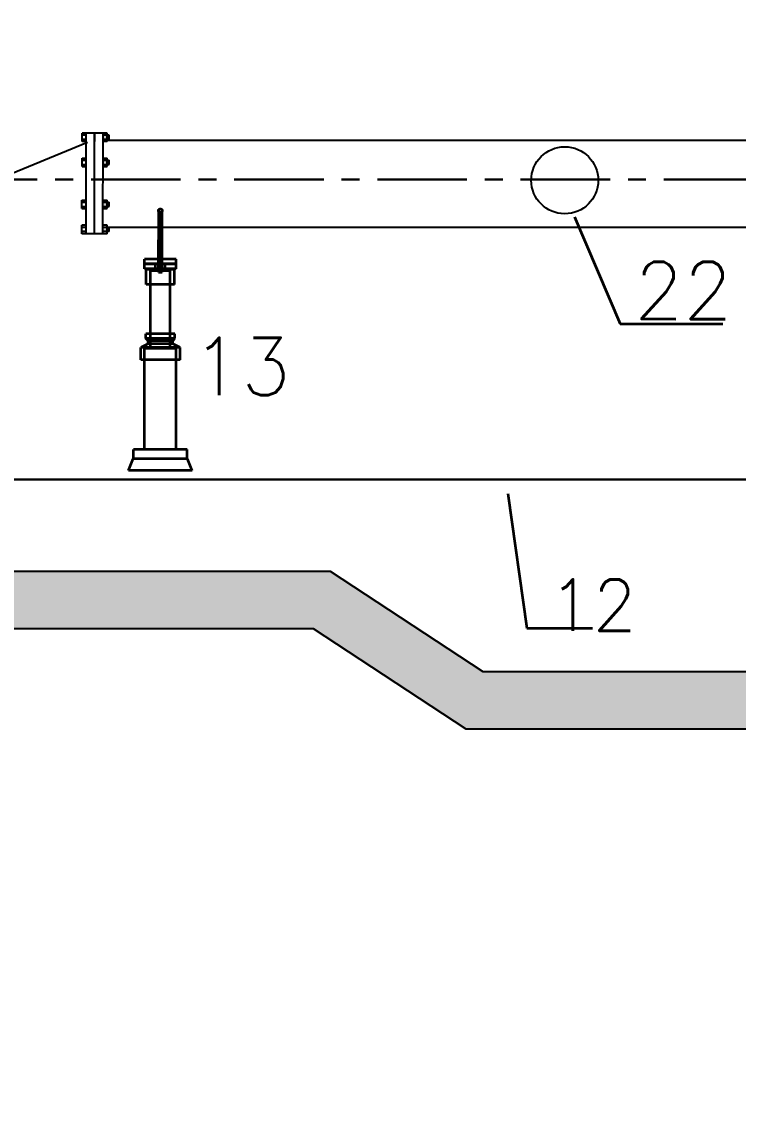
# Model space of a CAD drawing. Header units: inches. Extents: x 191440 to 383551, y 141411 to 284946.
# Drawn here: x 191679.63 to 191684.63, y 141561.84 to 141569.5 of the extents above; entities that cross this region are included whole.
import ezdxf

# ---------------------------------------------------------------- set-up
doc = ezdxf.new("R2010")
doc.units = ezdxf.units.IN
doc.header["$MEASUREMENT"] = 0
for name, pattern in [('C_SOLID_M', [0]), ('CENTER', [2, 1.25, -0.25, 0.25, -0.25]), ('DGN Style 3', [426.72, 304.8, -121.92])]:
    doc.linetypes.add(name, pattern=pattern)
for name, color, linetype in [('Concrete', 7, 'C_SOLID_M'), ('HATCH', 40, 'Continuous'), ('Sanitary', 6, 'Continuous'), ('VP', 7, 'Continuous')]:
    doc.layers.add(name, color=color, linetype=linetype)
for name, color, linetype, lineweight in [('PIPING', 40, 'Continuous', 30), ('WB-SJ3-M-SECTA - M-EQPM-SUPT', 4, 'Continuous', 35), ('WB-SJ3-M-SECTA - P-TW', 7, 'Continuous', 35)]:
    doc.layers.add(name, color=color, linetype=linetype, lineweight=lineweight)
doc.styles.add('ROMANS', font='romans', dxfattribs={"height": 1})
doc.styles.get("Standard").update_dxf_attribs({"font": 'txt.shx', "height": 0.2})
doc.dimstyles.new('osama', dxfattribs={"dimtxt": 50, "dimasz": 45, "dimexe": 0.18, "dimexo": 0.0625, "dimgap": 0.2, "dimtad": 0, "dimdec": 0, "dimzin": 0, "dimdsep": 46, "dimtxsty": 'ROMANS', "dimcen": 0, "dimse1": 1, "dimse2": 1, "dimclrd": 3, "dimclre": 3, "dimclrt": 5, "dimadec": 0, "dimazin": 0, "dimtfac": 0.6, "dimtdec": 0, "dimtmove": 2, "dimatfit": 3, "dimfxl": 1, "dimtolj": 1, "dimtzin": 0, "dimarcsym": 0})

# ---------------------------------------------------------------- blocks, each defined once
blk = doc.blocks.new('FLANGE')
h = blk.add_hatch(color=256)
h.dxf.hatch_style = 1
h.paths.add_polyline_path([(2834.8568, 2262.3253), (2834.8643, 2262.3253), (2834.8643, 2262.3178), (2834.8568, 2262.3178)])
h.paths.add_polyline_path([(2834.8568, 2262.2728), (2834.8568, 2262.2803), (2834.8643, 2262.2803), (2834.8643, 2262.2728)])
h.paths.add_polyline_path([(2834.8568, 2262.3928), (2834.8568, 2262.4003), (2834.8643, 2262.4003), (2834.8643, 2262.3928)])
h.paths.add_polyline_path([(2834.8568, 2262.4378), (2834.8568, 2262.4453), (2834.8643, 2262.4453), (2834.8643, 2262.4378)])
h = blk.add_hatch(color=256)
h.dxf.hatch_style = 1
h.paths.add_polyline_path([(2834.8943, 2262.2691), (2834.8943, 2262.2728), (2834.9018, 2262.2728), (2834.9018, 2262.2691)])
h.paths.add_polyline_path([(2834.8943, 2262.2803), (2834.8943, 2262.2841), (2834.9018, 2262.2841), (2834.9018, 2262.2803)])
h.paths.add_polyline_path([(2834.8943, 2262.3141), (2834.8943, 2262.3178), (2834.9018, 2262.3178), (2834.9018, 2262.3141)])
h.paths.add_polyline_path([(2834.9018, 2262.3291), (2834.9018, 2262.3253), (2834.8943, 2262.3253), (2834.8943, 2262.3291)])
h.paths.add_polyline_path([(2834.9018, 2262.3928), (2834.9018, 2262.3891), (2834.8943, 2262.3891), (2834.8943, 2262.3928)])
h.paths.add_polyline_path([(2834.8943, 2262.4003), (2834.8943, 2262.4041), (2834.9018, 2262.4041), (2834.9018, 2262.4003)])
h.paths.add_polyline_path([(2834.9018, 2262.4378), (2834.9018, 2262.4341), (2834.8943, 2262.4341), (2834.8943, 2262.4378)])
h.paths.add_polyline_path([(2834.9018, 2262.4491), (2834.9018, 2262.4453), (2834.8943, 2262.4453), (2834.8943, 2262.4491)])
for p, q in [((2834.8531, 2262.4453), (2834.8531, 2262.4378)), ((2834.8531, 2262.4453), (2834.8643, 2262.4453)), ((2834.8568, 2262.4491), (2834.8568, 2262.4341)), ((2834.8568, 2262.4491), (2834.8643, 2262.4491)), ((2834.8643, 2262.4491), (2834.8643, 2262.2691)), ((2834.8643, 2262.4491), (2834.8793, 2262.4491)), ((2834.8793, 2262.4491), (2834.8793, 2262.2691)), ((2834.8793, 2262.4491), (2834.8793, 2262.2691)), ((2834.8793, 2262.4491), (2834.8943, 2262.4491)), ((2834.8943, 2262.4491), (2834.8943, 2262.2691)), ((2834.8943, 2262.4491), (2834.9018, 2262.4491)), ((2834.8943, 2262.4453), (2834.9018, 2262.4453)), ((2834.9018, 2262.4491), (2834.9018, 2262.4341)), ((2834.8531, 2262.4378), (2834.8643, 2262.4378)), ((2834.8568, 2262.4341), (2834.8643, 2262.4341)), ((2834.8943, 2262.4378), (2834.9018, 2262.4378)), ((2834.8943, 2262.4341), (2834.9018, 2262.4341)), ((2834.8531, 2262.4003), (2834.8531, 2262.3928)), ((2834.8643, 2262.4003), (2834.8531, 2262.4003)), ((2834.8643, 2262.3928), (2834.8531, 2262.3928)), ((2834.8568, 2262.4041), (2834.8568, 2262.3891)), ((2834.8643, 2262.4041), (2834.8568, 2262.4041)), ((2834.8643, 2262.3891), (2834.8568, 2262.3891)), ((2834.9018, 2262.4041), (2834.8943, 2262.4041)), ((2834.9018, 2262.4003), (2834.8943, 2262.4003)), ((2834.9018, 2262.3928), (2834.8943, 2262.3928)), ((2834.9018, 2262.3891), (2834.8943, 2262.3891)), ((2834.9018, 2262.4041), (2834.9018, 2262.3891)), ((2834.8568, 2262.3291), (2834.8568, 2262.3141)), ((2834.8643, 2262.3291), (2834.8568, 2262.3291)), ((2834.9018, 2262.3291), (2834.8943, 2262.3291)), ((2834.9018, 2262.3291), (2834.9018, 2262.3141)), ((2834.8531, 2262.3253), (2834.8531, 2262.3178)), ((2834.8643, 2262.3253), (2834.8531, 2262.3253)), ((2834.8643, 2262.3178), (2834.8531, 2262.3178)), ((2834.8643, 2262.3141), (2834.8568, 2262.3141)), ((2834.9018, 2262.3253), (2834.8943, 2262.3253)), ((2834.9018, 2262.3178), (2834.8943, 2262.3178)), ((2834.9018, 2262.3141), (2834.8943, 2262.3141)), ((2834.8531, 2262.2803), (2834.8531, 2262.2728)), ((2834.8531, 2262.2803), (2834.8643, 2262.2803)), ((2834.8531, 2262.2728), (2834.8643, 2262.2728)), ((2834.8568, 2262.2841), (2834.8568, 2262.2691)), ((2834.8568, 2262.2841), (2834.8643, 2262.2841)), ((2834.8568, 2262.2691), (2834.8643, 2262.2691)), ((2834.8643, 2262.2691), (2834.8793, 2262.2691)), ((2834.8793, 2262.2691), (2834.8793, 2262.2841)), ((2834.8793, 2262.2691), (2834.8943, 2262.2691)), ((2834.8943, 2262.2841), (2834.9018, 2262.2841)), ((2834.8943, 2262.2803), (2834.9018, 2262.2803)), ((2834.8943, 2262.2728), (2834.9018, 2262.2728)), ((2834.8943, 2262.2691), (2834.9018, 2262.2691)), ((2834.9018, 2262.2841), (2834.9018, 2262.2691))]:
    blk.add_line(p, q)
blk = doc.blocks.new('*U19')
at = {"layer": 'WB-SJ3-M-SECTA - M-EQPM-SUPT', "color": 4, "linetype": 'DGN Style 3', "lineweight": 35}
for p, q in [((75.4, 497.4), (75.4, 578.5)), ((85, 497.4), (85, 578.5))]:
    blk.add_line(p, q, dxfattribs=at)
at = {"layer": 'WB-SJ3-M-SECTA - M-EQPM-SUPT', "linetype": 'DGN Style 3'}
for p, q in [((40.2, 517.7), (40.2, 530.1)), ((40.2, 518.1), (40.2, 530.1)), ((40.2, 530.1), (120.2, 530.1)), ((120.2, 518.1), (120.2, 530.1)), ((120.2, 517.7), (120.2, 530.1)), ((40.2, 505.7), (40.2, 518.1)), ((40.2, 517.7), (120.2, 517.7)), ((40.2, 505.7), (120.2, 505.7)), ((44.8, 466.2), (44.8, 503.9)), ((55.2, 465.1), (55.2, 501)), ((67.7, 505.5), (67.7, 518.1)), ((67.7, 505.5), (77.6, 505.5)), ((80.2, 507.4), (80.2, 518.1)), ((87.7, 505.5), (92.7, 505.5)), ((92.7, 505.5), (92.7, 518.1)), ((105.2, 465.1), (105.2, 501)), ((115.5, 466.2), (115.5, 503.9)), ((120.2, 505.7), (120.2, 518.1)), ((120.2, 505.7), (120.2, 517.7)), ((55.2, 305.6), (55.2, 342.4)), ((105.2, 305.6), (105.2, 342.4)), ((40.2, 277.7), (40.2, 305.6)), ((120.2, 277.7), (120.2, 305.6))]:
    blk.add_line(p, q, dxfattribs=at)
at = {"layer": 'WB-SJ3-M-SECTA - M-EQPM-SUPT'}
for p, q in [((40.2, 518.1), (120.2, 518.1)), ((80.2, 505.5), (80.2, 507.4)), ((43.5, 331.1), (43.5, 342.4)), ((49.2, 325.4), (43.5, 331.1)), ((111.2, 325.4), (116.8, 331.1)), ((116.8, 331.1), (116.8, 342.4)), ((30.7, 308.7), (49.2, 317.4)), ((30.7, 277.7), (30.7, 308.7)), ((49.2, 317.4), (49.2, 325.4)), ((111.2, 317.4), (111.2, 325.4)), ((111.2, 317.4), (129.6, 308.7)), ((129.6, 277.7), (129.6, 308.7)), ((12.7, 28.6), (12.7, 52.5)), ((147.7, 28.6), (147.7, 52.5))]:
    blk.add_line(p, q, dxfattribs=at)
at = {"layer": 'WB-SJ3-M-SECTA - M-EQPM-SUPT', "linetype": 'Continuous'}
for p, q in [((55.2, 342.4), (55.2, 465.1)), ((105.2, 342.4), (105.2, 465.1)), ((40.2, 52.5), (40.2, 277.7)), ((120.2, 52.5), (120.2, 277.7)), ((0, 0), (12.2, 28.6)), ((160.3, 0), (148.1, 28.6))]:
    blk.add_line(p, q, dxfattribs=at)
at = {"layer": 'WB-SJ3-M-SECTA - M-EQPM-SUPT', "color": 4, "linetype": 'DGN Style 3', "lineweight": 35, "flags": 128}
for points in [[(75.4, 578.5), (75.4, 651.8)], [(85, 651.8), (85, 578.5)], [(85, 578.5), (75.4, 578.5)], [(85, 497.4), (75.4, 497.4)]]:
    blk.add_lwpolyline(points, dxfattribs=at)
at = {"layer": 'WB-SJ3-M-SECTA - M-EQPM-SUPT', "linetype": 'DGN Style 3', "flags": 128}
for points in [[(75.4, 530.1), (85, 530.1)], [(40.2, 505.7), (40.2, 505.7), (40.2, 517.7)], [(44.8, 503.9), (115.5, 503.9)], [(55.2, 501), (105.2, 501)], [(92.7, 518.1), (80.2, 518.1), (67.7, 518.1)], [(85, 518.1), (75.4, 518.1)], [(85, 505.5), (75.4, 505.5)], [(44.8, 466.2), (55.2, 466.2)], [(44.8, 466.2), (46.9, 466.2)], [(105.2, 466.2), (115.5, 466.2)], [(43.5, 342.4), (55.2, 342.4)], [(43.5, 331.1), (116.8, 331.1)], [(105.2, 342.4), (116.8, 342.4)], [(30.7, 308.7), (129.6, 308.7)], [(40.2, 305.6), (120.2, 305.6)], [(40.2, 305.6), (55.2, 305.6)], [(49.2, 325.4), (111.2, 325.4)], [(49.2, 317.4), (111.2, 317.4)], [(12.2, 28.6), (12.7, 28.6)], [(12.7, 52.5), (40.2, 52.5)], [(120.2, 52.5), (147.7, 52.5)], [(147.7, 28.6), (148.1, 28.6)], [(0, 0), (160.3, 0)]]:
    blk.add_lwpolyline(points, dxfattribs=at)
at = {"layer": 'WB-SJ3-M-SECTA - M-EQPM-SUPT', "flags": 128}
for points in [[(87.7, 505.5), (80.2, 505.5), (77.6, 505.5)], [(43.5, 342.4), (116.8, 342.4)], [(43.5, 342.4), (43.5, 342.4)], [(43.5, 331.1), (116.8, 331.1)], [(43.5, 331.1), (43.5, 331.1)], [(30.7, 308.7), (129.6, 308.7)], [(30.7, 308.7), (30.7, 308.7)], [(49.2, 325.4), (111.2, 325.4)], [(49.2, 325.4), (49.2, 325.4)], [(49.2, 317.4), (111.2, 317.4)], [(49.2, 317.4), (49.2, 317.4)], [(30.7, 277.7), (129.6, 277.7)], [(30.7, 277.7), (40.2, 277.7)], [(12.7, 52.5), (147.7, 52.5)]]:
    blk.add_lwpolyline(points, dxfattribs=at)
at = {"layer": 'WB-SJ3-M-SECTA - M-EQPM-SUPT', "linetype": 'Continuous', "flags": 128}
for points in [[(46.9, 466.2), (111.7, 466.2)], [(12.2, 28.6), (148.1, 28.6)], [(12.2, 28.6), (12.2, 28.6)]]:
    blk.add_lwpolyline(points, dxfattribs=at)
at = {"layer": 'WB-SJ3-M-SECTA - M-EQPM-SUPT', "color": 4, "linetype": 'DGN Style 3', "lineweight": 35}
for start, end in [(0, 180), (180, 0)]:
    blk.add_arc((80.2, 651.8), 4.8, start, end, dxfattribs=at)
at = {"layer": 'WB-SJ3-M-SECTA - M-EQPM-SUPT', "linetype": 'DGN Style 3'}
blk.add_rational_spline([(80.2, 494.3), (80.2, 534.8), (80.2, 575.4), (80.2, 648.8), (80.2, 648.8), (80.2, 648.8), (80.2, 575.4), (80.2, 534.8), (80.2, 494.3)], [1, 1, 1, 0.707106781187, 1, 0.707106781187, 1, 1, 1], degree=2, knots=[0, 0, 0, 0.333333, 0.333333, 0.5, 0.5, 0.666667, 0.666667, 1, 1, 1], dxfattribs=at)
at = {"layer": 'WB-SJ3-M-SECTA - P-TW', "linetype": 'DGN Style 3', "lineweight": 35}
blk.add_line((76.4, 497.4), (84, 497.4), dxfattribs=at)
blk.add_open_spline([(76.4, 497.4), (76.5, 497.5), (76.6, 497.6), (76.8, 497.8), (76.9, 498), (77.2, 498.2), (77.3, 498.3), (77.5, 498.4), (77.6, 498.5), (77.8, 498.6), (77.8, 498.6), (78.1, 498.8), (78.2, 498.9), (78.5, 499), (78.6, 499), (78.8, 499.1), (78.9, 499.1), (79.2, 499.2), (79.4, 499.2), (79.7, 499.2), (79.8, 499.3), (80, 499.3), (80.1, 499.3), (80.4, 499.3), (80.6, 499.3), (80.8, 499.2), (80.9, 499.2), (81, 499.2), (81, 499.2), (81.2, 499.2), (81.3, 499.1), (81.5, 499.1), (81.7, 499), (82, 498.9), (82.1, 498.9), (82.3, 498.8), (82.3, 498.7), (82.6, 498.6), (82.7, 498.5), (82.9, 498.3), (83, 498.3), (83.2, 498.2), (83.2, 498.1), (83.4, 498), (83.5, 497.8), (83.8, 497.6), (83.9, 497.5), (84, 497.4)], degree=3, knots=[0, 0, 0, 0, 0.0625, 0.0625, 0.125, 0.125, 0.1875, 0.1875, 0.21875, 0.21875, 0.25, 0.25, 0.3125, 0.3125, 0.34375, 0.34375, 0.375, 0.375, 0.4375, 0.4375, 0.46875, 0.46875, 0.5, 0.5, 0.5625, 0.5625, 0.578125, 0.578125, 0.59375, 0.59375, 0.625, 0.625, 0.6875, 0.6875, 0.71875, 0.71875, 0.75, 0.75, 0.8125, 0.8125, 0.84375, 0.84375, 0.875, 0.875, 0.9375, 0.9375, 1, 1, 1, 1], dxfattribs=at)

msp = doc.modelspace()

# ---------------------------------------------------------------- hatches: boundary and pattern name
at = {"layer": 'HATCH', "linetype": 'ByBlock', "lineweight": -2}
h = msp.add_hatch(dxfattribs=at)
h.set_pattern_fill('GRAVEL', color=256)
h.set_pattern_definition([(228.01279, (191620.95534, 141536.53027), (-8, -9), [0.134536, -13.319088]), (184.96974, (191620.86534, 141536.43027), (12, 1), [0.230868, -22.855925]), (132.51045, (191620.63534, 141536.41027), (10, -11), [0.162788, -16.116033]), (267.27369, (191620.24534, 141536.16027), (1, 20), [0.210238, -20.813558]), (292.833654, (191620.23534, 141535.95027), (-5, 12), [0.206155, -20.409373]), (357.27369, (191620.31534, 141535.76027), (-20, 1), [0.210238, -20.813558]), (37.69424, (191620.52534, 141535.75027), (-13, -10), [0.278029, -27.524849]), (72.25533, (191620.74534, 141535.92027), (7, 22), [0.262488, -25.9863215]), (121.429566, (191620.82534, 141536.17027), (-8, 13), [0.21095, -20.884073]), (175.23636, (191620.71534, 141536.35027), (11, -1), [0.240832, -11.800763]), (222.39744, (191620.47534, 141536.37027), (-12, -11), [0.311448, -30.833375]), (138.81407, (191621.23534, 141536.15027), (-7, 6), [0.106301, -10.523845]), (171.469234, (191621.15534, 141536.22027), (13, -2), [0.202237, -20.021511]), (225, (191620.95534, 141536.2503), (-1e-16, -1), [0.141421, -1.272793]), (203.1986, (191620.88534, 141536.37027), (5, 2), [0.076158, -7.539615]), (291.8014, (191620.81534, 141536.34027), (-1, 3), [0.107703, -5.277462]), (30.96376, (191620.85534, 141536.24027), (3, 2), [0.174929, -5.656023]), (161.56505, (191621.00534, 141536.33027), (2, -1), [0.126491, -3.035787]), (16.38954, (191620.23534, 141536.34027), (10, 3), [0.1772, -17.542845]), (70.34618, (191620.40534, 141536.39027), (-4, -11), [0.148661, -14.717408]), (293.1986, (191621.00534, 141536.53027), (-2, 5), [0.152315, -7.463458]), (343.61046, (191621.06534, 141536.39027), (-10, 3), [0.1772, -17.542845]), (339.44395, (191620.23534, 141535.72027), (-5, 2), [0.17088, -8.373124]), (294.77514, (191620.39534, 141535.66027), (-5, 11), [0.143178, -14.174643]), (66.8014, (191621.01534, 141535.53027), (2, 5), [0.152315, -7.463458]), (17.354025, (191621.07534, 141535.67027), (-13, -4), [0.167631, -16.595424]), (69.44395, (191620.52534, 141535.53027), (-2, -5), [0.08544, -8.458564]), (101.30993, (191620.95534, 141535.53027), (-1, 4), [0.05099, -5.04803]), (165.96376, (191620.94534, 141535.58027), (3, -1), [0.206155, -3.916951]), (186.009006, (191620.74534, 141535.63027), (10, 1), [0.19105, -18.913923]), (303.69007, (191620.85534, 141536.15027), (-1, 2), [0.144222, -3.461329]), (353.157227, (191620.93534, 141536.03027), (17, -2), [0.251794, -24.927563]), (60.9454, (191621.18534, 141536.00027), (-4, -7), [0.102956, -10.192674]), (90, (191621.2353, 141536.0903), (-1, 1), [0.06, -0.94]), (120.25644, (191620.72534, 141535.66027), (4, -7), [0.138924, -13.75352]), (48.01279, (191620.65534, 141535.78027), (8, 9), [0.269072, -13.184552]), (0, (191620.8353, 141535.9803), (1, 1), [0.26, -0.74]), (325.30485, (191621.09534, 141535.98027), (10, -7), [0.158114, -15.653274]), (254.0546, (191621.22534, 141535.89027), (-1, -4), [0.145602, -7.134508]), (207.645975, (191621.18534, 141535.75027), (-19, -10), [0.237065, -23.469474]), (175.42608, (191620.97534, 141535.64027), (-13, 1), [0.250799, -24.829073])])
h.paths.add_polyline_path([(191693.0301, 141564.96268), (191683.54287, 141564.96268), (191683.54239, 141564.56268), (191693.0301, 141564.56268)])
h.paths.add_polyline_path([(191683.54287, 141564.96268), (191683.24002, 141564.96268), (191683.40532, 141564.56268), (191683.54239, 141564.56268)])
h.paths.add_polyline_path([(191683.24002, 141564.96268), (191682.84825, 141564.96268), (191681.78216, 141565.66268), (191656.7596, 141565.66268), (191656.7596, 141565.26268), (191681.66258, 141565.26268), (191682.72866, 141564.56268), (191683.40532, 141564.56268)])

# ---------------------------------------------------------------- linework, layer by layer
msp.add_line((191678.66725, 141568.07293, -3174.144), (191680.08674, 141568.65814, -3174.144))
at = {"color": 5}
for points in [[(191686.64417, 141568.66969), (191680.19406, 141568.66969)], [(191680.19406, 141568.06456), (191686.64362, 141568.06456)]]:
    msp.add_lwpolyline(points, dxfattribs=at)
at = {"color": 7}
for points in [[(191656.8996, 141566.30268), (191687.38697, 141566.30268)], [(191656.8996, 141565.80268), (191656.7596, 141565.80268), (191656.7596, 141565.66268), (191681.78216, 141565.66268), (191682.84825, 141564.96268), (191693.0301, 141564.96268), (191693.0301, 141565.10268), (191692.8901, 141565.10268)], [(191656.7596, 141565.26268), (191681.66258, 141565.26268), (191682.72866, 141564.56268), (191693.0301, 141564.56268)]]:
    msp.add_lwpolyline(points, dxfattribs=at)
msp.add_circle((191683.41913, 141568.39223), 0.23383)
at = {"layer": 'Concrete'}
msp.add_lwpolyline([(191686.44773, 141566.30268), (191669.16009, 141566.30268)], dxfattribs=at)
at = {"layer": 'PIPING', "color": 8, "linetype": 'CENTER', "ltscale": 0.5}
msp.add_lwpolyline([(191655.1112, 141568.39674), (191688.1105, 141568.39674)], dxfattribs=at)
at = {"layer": 'VP'}
msp.add_line((191656.8996, 141566.30268), (191687.38697, 141566.30268), dxfattribs=at)
at = {"layer": 'WB-SJ3-M-SECTA - P-TW', "color": 252}
for p, q in [((191683.48726, 141568.13711, 1587.072), (191683.8066, 141567.39039, 1587.072)), ((191683.8066, 141567.39039, 1587.072), (191684.52305, 141567.38908, 1587.072)), ((191683.02286, 141566.20547, -1587.072), (191683.15459, 141565.26477, -1587.072)), ((191683.15459, 141565.26477, -1587.072), (191683.61198, 141565.26477, -1587.072))]:
    msp.add_line(p, q, dxfattribs=at)

# ---------------------------------------------------------------- block references
at = {"xscale": 3.901451462857864, "yscale": 3.901451462857864, "zscale": 3.901451462857864, "rotation": 179.9475014826374}
msp.add_blockref('FLANGE', (202748.36277, 150384.71713, -1587.072), dxfattribs=at)
at = {"layer": 'WB-SJ3-M-SECTA - M-EQPM-SUPT', "color": 5, "lineweight": -3, "xscale": -0.002782041292800001, "yscale": 0.002782041292800001, "zscale": 0.002782041292800001}
msp.add_blockref('*U19', (191680.81837, 141566.36701, -1587.072), dxfattribs=at)

# ---------------------------------------------------------------- texts
at = {"layer": 'WB-SJ3-M-SECTA - P-TW'}
msp.add_text('22', height=0.4, rotation=359.895004, dxfattribs=at).set_placement((191683.9041, 141567.42433, 1587.072))
for s, height, p in [('13', 0.4, (191680.81758, 141566.89246)), ('12', 0.3584, (191683.30709, 141565.24746, -1587.072))]:
    msp.add_text(s, height=height, dxfattribs=at).set_placement(p)

# ---------------------------------------------------------------- leaders
at = {"layer": 'Sanitary', "ltscale": 0.5}
msp.add_leader([(191657.66913, 141520.21779), (191658.11744, 141520.51917), (191658.57954, 141520.46732)], dimstyle='osama', override={"dimasz": 100, "dimgap": 0.09}, dxfattribs=at)

doc.saveas('drawing.dxf')
